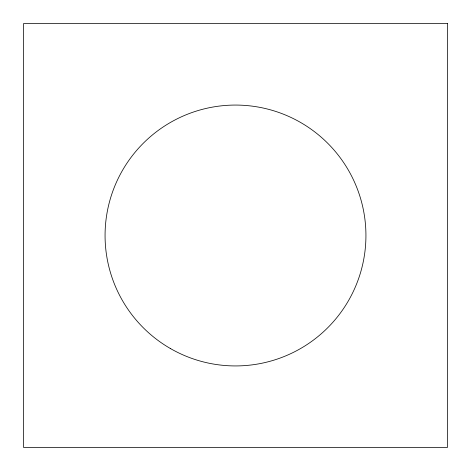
<?xml version="1.0" encoding="UTF-8"?>
<svg xmlns="http://www.w3.org/2000/svg" width="471" height="471" viewBox="0 0 471 471"><rect width="100%" height="100%" fill="white"/><g stroke="black" fill="none" stroke-linecap="round" stroke-linejoin="round"><path stroke-width="0.71" d="M447.45 23.55L23.55 23.55L23.55 447.45L447.45 447.45L447.45 23.55M170.284 348.458A130.432 130.432 0 0 0 365.932 235.5A130.432 130.432 0 0 0 170.284 122.542A130.432 130.432 0 0 0 170.284 348.458"/></g></svg>
